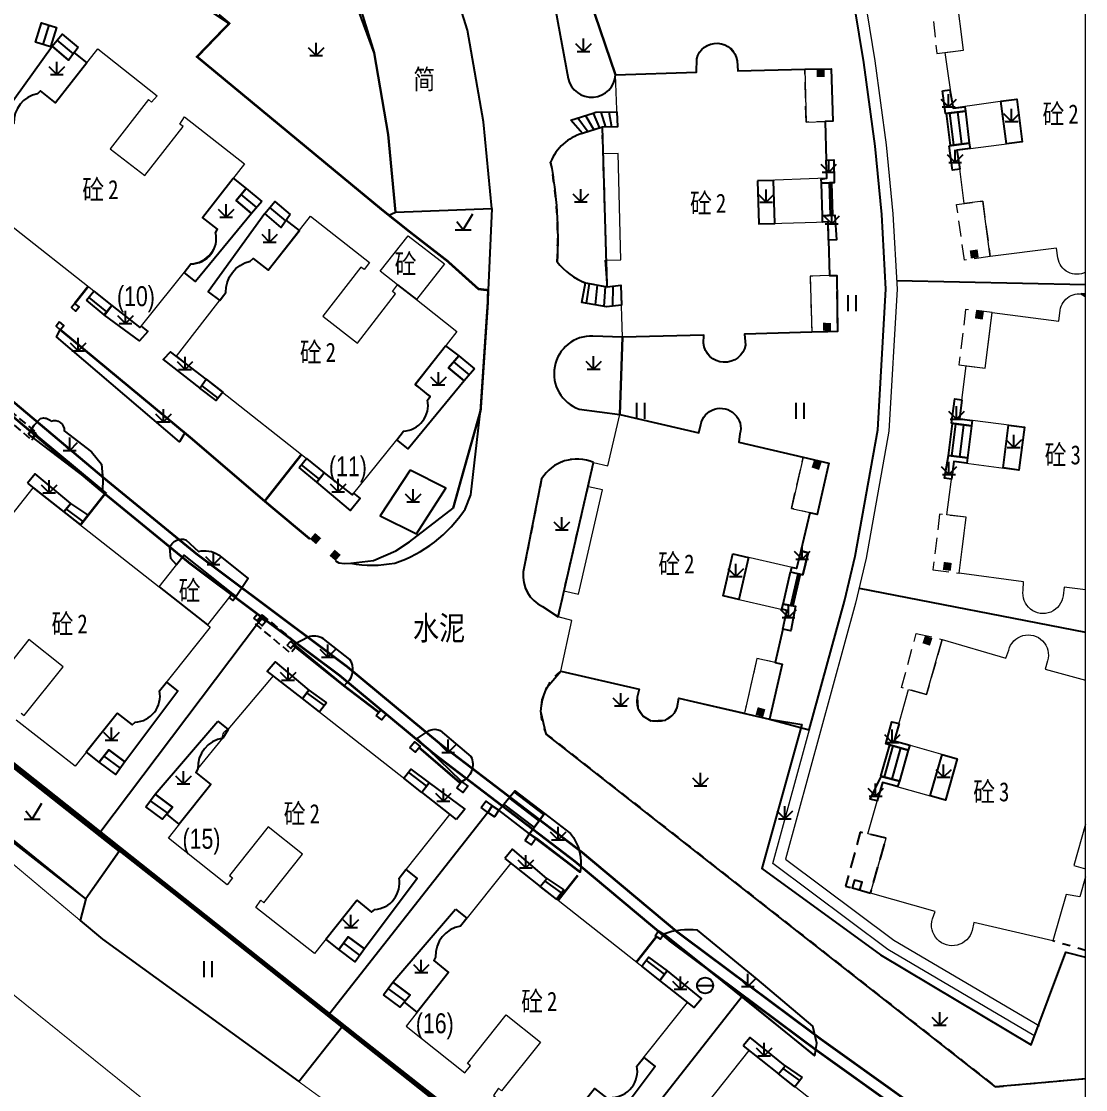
# Model space of a CAD drawing. Extents: x 396500 to 398250, y 1005980 to 1008200.
# Drawn here: x 397633.3 to 397700, y 1007303.5 to 1007370.4 of the extents above; entities that cross this region are included whole.
import ezdxf
from ezdxf.enums import TextEntityAlignment as Align

# ---------------------------------------------------------------- set-up
doc = ezdxf.new("R2010")
doc.units = 0
doc.header["$LTSCALE"] = 0.5
for name, pattern in [('X1', [5, 4, -1]), ('X32', [1.5, 1, -0.5]), ('X5', [3, 2, -1]), ('X6', [2, 1, -1])]:
    doc.linetypes.add(name, pattern=pattern)
doc.layers.get('0').update_dxf_attribs({"linetype": 'CONTINUOUS'})
doc.layers.add('ASSIST', color=7, linetype='CONTINUOUS', plot=False)
for name, color, linetype in [('DLSS', 4, 'CONTINUOUS'), ('DMTZ', 3, 'CONTINUOUS'), ('GXYZ', 2, 'CONTINUOUS'), ('JMD', 6, 'CONTINUOUS'), ('SXSS', 5, 'CONTINUOUS'), ('ZBTZ', 3, 'CONTINUOUS'), ('用地红线', 1, 'CONTINUOUS')]:
    doc.layers.add(name, color=color, linetype=linetype)
doc.layers.add('绘图层', color=6, linetype='CONTINUOUS', lineweight=5)
doc.styles.add('正等线体', font='simhei.ttf')
doc.styles.add('细等线体', font='长等线体_0.TTF', dxfattribs={"width": 0.8})
doc.linetypes.add('10422', pattern='A,2,[150,AAA.SHX,S=1,R=0,X=0,Y=1],2,[177,AAA.SHX,S=1,R=0,X=0,Y=0.8],1e-09', length=4)
doc.linetypes.add('1161', pattern='A,0,[149,AAA.SHX,S=0.15,R=0,X=0,Y=0],-1.6', length=1.6)
doc.linetypes.add('443', pattern='A,5,[169,AAA.SHX,S=0.83,R=0,X=0,Y=0],5', length=10)
doc.linetypes.add('444', pattern='A,4.5,[145,AAA.SHX,S=1,R=0,X=0,Y=1],4.5,-0.5,[146,AAA.SHX,S=1,R=0,X=0,Y=0],-0.5', length=10)
doc.linetypes.add('445', pattern='A,8,-0.5,[147,AAA.SHX,S=1,R=0,X=0,Y=0],-1.5', length=10)

# ---------------------------------------------------------------- blocks, each defined once
blk = doc.blocks.new('gc042')
blk.add_line((-1, 0), (1, 0))
blk.add_circle((0, 0), 1)
blk = doc.blocks.new('gc124')
for p, q in [((0, 0), (0, 1.6)), ((-1, 1), (0, 0)), ((-0.8, 0), (0.8, 0)), ((0, 0), (1, 1))]:
    blk.add_line(p, q)
blk = doc.blocks.new('gc123')
for p, q in [((0, 0), (1.2, 2)), ((-1, 0), (1, 0)), ((0, 0), (-0.8, 1))]:
    blk.add_line(p, q)
blk = doc.blocks.new('gc121')
for p, q in [((-0.5, -1), (-0.5, 1)), ((0.5, -1), (0.5, 1))]:
    blk.add_line(p, q)
blk = doc.blocks.new('gc002')
at = {"const_width": 1}
blk.add_lwpolyline([(-0.5, 0), (0.5, 0)], dxfattribs=at)

msp = doc.modelspace()

# ---------------------------------------------------------------- linework, layer by layer
at = {"layer": 'ASSIST', "linetype": 'Continuous', "flags": 128}
for points in [[(397635.111, 1007368.812), (397634.177, 1007369.117), (397634.553, 1007370.324), (397635.493, 1007370.032)], [(397636.844, 1007368.776), (397636.243, 1007367.992), (397635.212, 1007368.863), (397635.848, 1007369.612)], [(397667.724, 1007364.223), (397669.12, 1007364.666), (397669.299, 1007364.723), (397670.611, 1007364.755), (397670.659, 1007363.812), (397669.704, 1007363.789), (397668.469, 1007363.397)], [(397691.272, 1007364.654), (397692.463, 1007364.799), (397692.708, 1007362.784), (397691.519, 1007362.631)], [(397684.131, 1007358.271), (397683.503, 1007358.225), (397683.436, 1007360.284), (397684.07, 1007360.303)], [(397648.353, 1007359.128), (397647.716, 1007358.381), (397646.742, 1007359.19), (397647.371, 1007359.948)], [(397650.133, 1007358.313), (397649.57, 1007357.499), (397648.539, 1007358.371), (397649.174, 1007359.119)], [(397668.644, 1007354.027), (397670.013, 1007353.787), (397670.865, 1007353.876), (397670.905, 1007352.63), (397669.972, 1007352.525), (397668.428, 1007352.796)], [(397637.373, 1007352.952), (397637.824, 1007353.504), (397638.946, 1007352.62), (397638.482, 1007352.031)], [(397661.68, 1007348.636), (397661.042, 1007347.888), (397660.069, 1007348.698), (397660.697, 1007349.455)], [(397644.478, 1007347.433), (397644.874, 1007347.997), (397645.921, 1007347.186), (397645.485, 1007346.659)], [(397691.65, 1007345.225), (397692.841, 1007345.07), (397692.592, 1007343.055), (397691.402, 1007343.203)], [(397650.699, 1007342.467), (397651.149, 1007343.019), (397652.272, 1007342.135), (397651.808, 1007341.546)], [(397636.991, 1007338.861), (397637.446, 1007339.484), (397636.386, 1007340.208), (397635.946, 1007339.684)], [(397681.652, 1007333.789), (397681.033, 1007333.904), (397681.489, 1007335.911), (397682.106, 1007335.771)], [(397652.413, 1007327.717), (397651.976, 1007327.151), (397650.898, 1007327.991), (397651.314, 1007328.495)], [(397638.168, 1007323.985), (397638.757, 1007324.774), (397639.771, 1007324.018), (397639.196, 1007323.223)], [(397687.727, 1007325.079), (397688.882, 1007324.751), (397688.326, 1007322.797), (397687.17, 1007323.118)], [(397658.85, 1007322.693), (397658.385, 1007322.101), (397657.265, 1007322.986), (397657.695, 1007323.555)], [(397641.084, 1007321.186), (397641.662, 1007321.98), (397642.752, 1007321.182), (397642.129, 1007320.414)], [(397666.076, 1007320.778), (397665.141, 1007319.506), (397663.216, 1007320.976), (397664.221, 1007322.197)], [(397650.672, 1007303.972), (397653.406, 1007307.446), (397639.435, 1007318.44), (397637.331, 1007315.43), (397636.972, 1007314.07), (397638.371, 1007312.895)], [(397667.285, 1007315.988), (397666.835, 1007315.407), (397665.809, 1007316.207), (397666.225, 1007316.712)], [(397653.182, 1007312.252), (397653.772, 1007313.04), (397654.785, 1007312.285), (397654.21, 1007311.489)], [(397673.761, 1007310.909), (397673.297, 1007310.319), (397672.175, 1007311.203), (397672.605, 1007311.771)], [(397655.994, 1007309.403), (397656.572, 1007310.196), (397657.662, 1007309.399), (397657.04, 1007308.63)], [(397682.22, 1007304.235), (397681.77, 1007303.654), (397680.749, 1007304.46), (397681.16, 1007304.959)]]:
    msp.add_lwpolyline(points, close=True, dxfattribs=at)
at = {"layer": 'ASSIST', "linetype": '1161'}
for points in [[(397669.704, 1007363.789), (397668.469, 1007363.397, 0.234314), (397666.459, 1007361.593, -0.061715), (397666.863, 1007355.342, 0.127417), (397668.644, 1007354.027), (397670.015, 1007353.786)], [(397669.156, 1007342.78, 0.371491), (397665.895, 1007341.745), (397664.747, 1007335.911, 0.315933), (397665.949, 1007333.739), (397666.93, 1007333.109)]]:
    msp.add_lwpolyline(points, format="xyb", close=True, dxfattribs=at)
at = {"layer": 'ASSIST', "linetype": '1161', "flags": 128}
msp.add_lwpolyline([(397639.407, 1007318.404), (397637.331, 1007315.43), (397608.957, 1007338.398), (397611.244, 1007340.625)], close=True, dxfattribs=at)
msp.add_lwpolyline([(397700, 1007304.158), (397698.196, 1007303.984), (397694.356, 1007303.651), (397666.187, 1007325.756), (397665.857, 1007327.176), (397665.94, 1007327.892), (397666.228, 1007328.665), (397667.104, 1007329.701), (397672.011, 1007328.57), (397671.881, 1007328.062), (397671.933, 1007327.373), (397672.262, 1007326.87), (397672.734, 1007326.584), (397673.66, 1007326.615), (397674.09, 1007326.91), (397674.244, 1007327.102), (397674.397, 1007327.426), (397674.496, 1007327.997), (397676.299, 1007327.585), (397680.178, 1007326.697), (397682.199, 1007326.351), (397679.704, 1007317.323), (397687.135, 1007311.923), (397696.589, 1007306.275), (397698.763, 1007312.085), (397700, 1007311.777)], dxfattribs=at)
at = {"layer": 'DLSS', "linetype": 'Continuous', "lineweight": 0, "const_width": 0.075, "flags": 128}
msp.add_lwpolyline([(397678.509, 1007283.78), (397638.371, 1007312.895), (397616.51, 1007331.266), (397590.666, 1007352.965), (397576.584, 1007364.19), (397554.719, 1007378.6, -0.302492), (397553.005, 1007387.883), (397556.97, 1007391.989)], format="xyb", dxfattribs=at)
at = {"layer": 'DLSS', "linetype": 'X6'}
for points in [[(397669.704, 1007363.789), (397668.469, 1007363.397, 0.234314), (397666.459, 1007361.593, -0.061715), (397666.863, 1007355.342, 0.127417), (397668.644, 1007354.027), (397670.015, 1007353.786)], [(397669.156, 1007342.78, 0.371491), (397665.895, 1007341.745), (397664.747, 1007335.911, 0.315933), (397665.949, 1007333.739), (397666.93, 1007333.109)]]:
    msp.add_lwpolyline(points, format="xyb", close=True, dxfattribs=at)
at = {"layer": 'DLSS', "linetype": 'Continuous', "const_width": 0.075, "elevation": 3.427, "flags": 128}
msp.add_lwpolyline([(397579.921, 1007352.779), (397586.23, 1007347.86), (397607.722, 1007329.613), (397659.803, 1007287.658), (397670.3, 1007280.876), (397674.502, 1007277.935)], dxfattribs=at)
at = {"layer": 'DLSS', "linetype": 'X6'}
msp.add_lwpolyline([(397667.104, 1007329.701, 0.357627), (397666.187, 1007325.756), (397694.356, 1007303.651), (397700, 1007304.169)], format="xyb", dxfattribs=at)
msp.add_lwpolyline([(397700, 1007312.198), (397697.948, 1007312.788)], dxfattribs=at)
at = {"layer": 'DMTZ', "linetype": '10422', "lineweight": 0}
for points in [[(397696.761, 1007306.861), (397687.598, 1007312.246), (397680.382, 1007317.646), (397684.902, 1007334.133), (397685.546, 1007336.91), (397686.965, 1007344.819), (397687.483, 1007353.638), (397687.217, 1007358.309), (397686.809, 1007362.596), (397686.086, 1007367.833), (397685.248, 1007373.06), (397683.988, 1007378.125), (397681.358, 1007386.68), (397679.528, 1007392.242), (397677.386, 1007398.111), (397676.283, 1007399.992), (397676.279, 1007400)], [(397676.943, 1007400), (397678.025, 1007398.402), (397680.189, 1007392.471), (397682.025, 1007386.892), (397684.662, 1007378.312), (397685.934, 1007373.2), (397686.779, 1007367.936), (397687.504, 1007362.677), (397687.915, 1007358.362), (397688.184, 1007353.637), (397687.661, 1007344.736), (397686.232, 1007336.769), (397685.581, 1007333.962), (397681.183, 1007317.921), (397687.986, 1007312.829), (397697.115, 1007307.465)], [(397680.243, 1007286.327), (397579.934, 1007365.27), (397580.119, 1007365.659)]]:
    msp.add_lwpolyline(points, dxfattribs=at)
at = {"layer": 'DMTZ', "linetype": '10422', "flags": 128}
for points in [[(397688.153, 1007354.184), (397700, 1007353.938)], [(397685.801, 1007334.907), (397700, 1007332.15)]]:
    msp.add_lwpolyline(points, dxfattribs=at)
at = {"layer": 'JMD', "linetype": 'Continuous'}
for p, q in [((397634.177, 1007369.117), (397634.553, 1007370.324)), ((397634.652, 1007368.962), (397635.031, 1007370.175)), ((397636.243, 1007367.992), (397635.212, 1007368.863)), ((397636.547, 1007368.389), (397635.534, 1007369.242)), ((397669.611, 1007364.731), (397669.9, 1007363.794)), ((397670.111, 1007364.743), (397670.28, 1007363.803)), ((397670.611, 1007364.755), (397670.659, 1007363.812)), ((397691.967, 1007364.739), (397692.213, 1007362.72)), ((397692.463, 1007364.799), (397692.708, 1007362.784)), ((397668.167, 1007364.363), (397668.805, 1007363.504)), ((397668.643, 1007364.515), (397669.167, 1007363.619)), ((397669.12, 1007364.666), (397669.529, 1007363.734)), ((397691.47, 1007364.678), (397691.717, 1007362.656)), ((397683.503, 1007358.225), (397683.436, 1007360.284)), ((397684.001, 1007358.262), (397683.94, 1007360.299)), ((397648.04, 1007358.761), (397647.063, 1007359.576)), ((397647.716, 1007358.381), (397646.742, 1007359.19)), ((397649.854, 1007357.91), (397648.86, 1007358.749)), ((397649.57, 1007357.499), (397648.539, 1007358.371)), ((397637.824, 1007353.504), (397638.946, 1007352.62)), ((397668.887, 1007353.985), (397668.699, 1007352.749)), ((397669.379, 1007353.898), (397669.248, 1007352.652)), ((397669.872, 1007353.812), (397669.798, 1007352.555)), ((397670.368, 1007353.824), (397670.35, 1007352.568)), ((397670.865, 1007353.876), (397670.905, 1007352.63)), ((397637.508, 1007353.117), (397638.621, 1007352.207)), ((397661.042, 1007347.888), (397660.069, 1007348.698)), ((397661.367, 1007348.268), (397660.389, 1007349.083)), ((397644.874, 1007347.997), (397645.921, 1007347.186)), ((397644.587, 1007347.587), (397645.605, 1007346.803)), ((397691.85, 1007345.199), (397691.601, 1007343.178)), ((397692.346, 1007345.135), (397692.096, 1007343.117)), ((397692.841, 1007345.07), (397692.592, 1007343.055)), ((397651.149, 1007343.019), (397652.272, 1007342.135)), ((397650.833, 1007342.631), (397651.946, 1007341.722)), ((397637.446, 1007339.484), (397636.386, 1007340.208)), ((397637.151, 1007339.08), (397636.101, 1007339.868)), ((397681.033, 1007333.904), (397681.489, 1007335.911)), ((397681.525, 1007333.813), (397681.979, 1007335.8)), ((397651.976, 1007327.151), (397650.898, 1007327.991)), ((397652.281, 1007327.547), (397651.189, 1007328.343)), ((397638.757, 1007324.774), (397639.771, 1007324.018)), ((397687.92, 1007325.024), (397687.363, 1007323.064)), ((397688.401, 1007324.887), (397687.845, 1007322.93)), ((397688.882, 1007324.751), (397688.326, 1007322.797)), ((397638.458, 1007324.373), (397639.479, 1007323.614)), ((397658.694, 1007322.494), (397657.551, 1007323.364)), ((397658.385, 1007322.101), (397657.265, 1007322.986)), ((397641.662, 1007321.98), (397642.752, 1007321.182)), ((397666.029, 1007320.715), (397664.171, 1007322.136)), ((397641.368, 1007321.576), (397642.435, 1007320.791)), ((397665.437, 1007319.909), (397663.534, 1007321.363)), ((397665.733, 1007320.312), (397663.853, 1007321.749)), ((397665.141, 1007319.506), (397663.216, 1007320.976)), ((397667.141, 1007315.803), (397666.092, 1007316.551)), ((397666.835, 1007315.407), (397665.809, 1007316.207)), ((397653.472, 1007312.64), (397654.493, 1007311.881)), ((397653.772, 1007313.04), (397654.785, 1007312.285)), ((397673.297, 1007310.319), (397672.175, 1007311.203)), ((397673.606, 1007310.712), (397672.461, 1007311.581)), ((397656.572, 1007310.196), (397657.662, 1007309.399)), ((397656.278, 1007309.792), (397657.345, 1007309.007)), ((397682.077, 1007304.05), (397681.029, 1007304.8)), ((397681.77, 1007303.654), (397680.749, 1007304.46))]:
    msp.add_line(p, q, dxfattribs=at)
at = {"layer": 'JMD', "linetype": 'Continuous', "flags": 128}
for points in [[(397653.702, 1007373.938), (397655.392, 1007368.447), (397656.276, 1007363.324), (397656.745, 1007358.463), (397662.768, 1007358.69), (397662.244, 1007364.126), (397661.253, 1007369.87), (397659.405, 1007375.732)], [(397635.668, 1007351.579), (397635.455, 1007351.307), (397635.724, 1007351.092), (397635.937, 1007351.364)], [(397646.308, 1007334.32), (397646.506, 1007334.571), (397646.751, 1007334.365), (397646.553, 1007334.114)], [(397649.941, 1007331.319), (397650.147, 1007331.564), (397650.392, 1007331.358), (397650.186, 1007331.113)], [(397655.526, 1007326.926), (397655.813, 1007327.273), (397656.16, 1007326.986), (397655.873, 1007326.639)], [(397657.644, 1007324.914), (397657.931, 1007325.261), (397658.278, 1007324.974), (397657.991, 1007324.627)], [(397660.583, 1007322.375), (397660.88, 1007322.778), (397661.275, 1007322.487), (397660.978, 1007322.084)], [(397662.113, 1007321.144), (397662.41, 1007321.547), (397662.805, 1007321.256), (397662.524, 1007320.843)], [(397662.523, 1007320.843), (397662.805, 1007321.256), (397663.216, 1007320.976), (397662.934, 1007320.563)], [(397664.859, 1007319.093), (397665.141, 1007319.506), (397665.552, 1007319.226), (397665.27, 1007318.813)], [(397685.847, 1007315.983), (397685.984, 1007316.463), (397685.504, 1007316.6), (397685.367, 1007316.12)], [(397673.022, 1007313.109), (397673.226, 1007313.429), (397673.357, 1007313.343), (397673.549, 1007313.223), (397673.345, 1007312.903)]]:
    msp.add_lwpolyline(points, close=True, dxfattribs=at)
at = {"layer": 'JMD', "linetype": 'Continuous', "lineweight": 0}
for points in [[(397700, 1007354.706, -0.519026), (397698.264, 1007355.593), (397698.179, 1007356.207), (397694.007, 1007355.674), (397693.561, 1007359.149), (397692.381, 1007358.998), (397691.961, 1007362.344), (397696.028, 1007362.866), (397695.684, 1007365.548), (397691.706, 1007364.985), (397691.192, 1007368.475), (397692.35, 1007368.613), (397691.904, 1007372.096), (397695.996, 1007372.546), (397695.908, 1007373.22, -0.868458), (397698.366, 1007373.779), (397698.545, 1007372.884), (397700, 1007373.047)], [(397700, 1007334.79), (397698.659, 1007334.957), (397698.584, 1007334.425, -1.026763), (397696.085, 1007334.779), (397696.11, 1007335.302), (397692.065, 1007335.847), (397692.511, 1007339.346), (397691.293, 1007339.485), (397691.746, 1007342.83), (397695.812, 1007342.3), (397696.16, 1007344.981), (397692.097, 1007345.51), (397692.517, 1007348.829), (397693.697, 1007348.678), (397694.143, 1007352.178), (397698.323, 1007351.635), (397698.402, 1007352.315, -0.471714), (397700, 1007353.27, -0.471714)], [(397631.285, 1007337.735), (397634.033, 1007341.19), (397641.931, 1007334.972), (397643.496, 1007336.96), (397646.506, 1007334.571), (397644.95, 1007332.595), (397645.125, 1007332.457), (397641.95, 1007328.457, -0.448961), (397640.418, 1007326.493), (397640.226, 1007326.324), (397639.288, 1007327.068), (397636.649, 1007323.741), (397632.959, 1007326.619)], [(397700, 1007316.799), (397699.646, 1007315.549), (397698.786, 1007315.7), (397697.948, 1007312.788), (397692.993, 1007313.937), (397692.89, 1007313.438, -1.012275), (397690.397, 1007314.168), (397690.566, 1007314.639), (397686.519, 1007315.792), (397687.499, 1007319.234), (397686.339, 1007319.503), (397687.267, 1007322.728), (397691.21, 1007321.607), (397691.949, 1007324.206), (397688.006, 1007325.327), (397688.894, 1007328.551), (397690.031, 1007328.243), (397691.01, 1007331.685), (397694.991, 1007330.517), (397695.176, 1007331.006, -1.026763), (397697.611, 1007330.344), (397697.469, 1007329.825), (397700, 1007329.138)]]:
    msp.add_lwpolyline(points, format="xyb", dxfattribs=at)
at = {"layer": 'JMD', "linetype": 'X5', "lineweight": 0}
for points in [[(397691.904, 1007372.096), (397690.292, 1007371.909), (397690.67, 1007368.41), (397692.35, 1007368.613)], [(397682.387, 1007367.432), (397684.052, 1007367.439), (397684.15, 1007364.156), (397682.476, 1007364.111)], [(397691.913, 1007358.932), (397693.561, 1007359.149), (397694.007, 1007355.674), (397692.4, 1007355.449)], [(397682.83, 1007350.935), (397684.447, 1007350.991), (397684.399, 1007354.498), (397682.735, 1007354.455)], [(397692.058, 1007348.887), (397693.697, 1007348.678), (397694.143, 1007352.178), (397692.476, 1007352.368)], [(397682.293, 1007343.102), (397683.903, 1007342.722), (397683.167, 1007339.522), (397681.556, 1007339.897)], [(397690.426, 1007336.055), (397692.065, 1007335.847), (397692.511, 1007339.346), (397690.845, 1007339.536)], [(397689.376, 1007332.064), (397691.01, 1007331.685), (397690.031, 1007328.243), (397688.467, 1007328.666)], [(397678.606, 1007327.058), (397680.178, 1007326.697), (397680.97, 1007330.132), (397679.395, 1007330.493)]]:
    msp.add_lwpolyline(points, close=True, dxfattribs=at)
at = {"layer": 'JMD', "color": 6, "linetype": '443', "const_width": 0.15, "flags": 128}
for points, elevation in [([(397660.349, 1007339.901), (397660.897, 1007341.867), (397662.072, 1007346.034), (397662.52, 1007352.741), (397662.545, 1007353.571), (397661.943, 1007353.642), (397659.971, 1007355.415), (397657.69, 1007357.181), (397655.9, 1007358.604), (397644.298, 1007368.199), (397646.316, 1007370.292), (397645.657, 1007370.84)], 24.572), ([(397637.46, 1007353.792), (397636.63, 1007352.74)], 23.118), ([(397650.837, 1007343.267), (397648.535, 1007340.349), (397651.373, 1007337.977)], 24.397), ([(397678.466, 1007309.3), (397673.549, 1007313.223)], 27.862)]:
    msp.add_lwpolyline(points, dxfattribs=dict(at, elevation=elevation))
at = {"layer": 'JMD', "linetype": 'Continuous', "flags": 128}
for points in [[(397634.553, 1007370.324), (397635.493, 1007370.032)], [(397635.212, 1007368.863), (397635.848, 1007369.612)], [(397635.111, 1007368.812), (397634.177, 1007369.117)], [(397636.844, 1007368.776), (397636.243, 1007367.992)], [(397667.724, 1007364.223), (397669.12, 1007364.666), (397669.299, 1007364.723), (397670.611, 1007364.755)], [(397691.272, 1007364.654), (397692.463, 1007364.799)], [(397670.659, 1007363.812), (397669.704, 1007363.789), (397668.469, 1007363.397)], [(397692.708, 1007362.784), (397691.519, 1007362.631)], [(397683.436, 1007360.284), (397684.07, 1007360.303)], [(397646.742, 1007359.19), (397647.371, 1007359.948)], [(397648.353, 1007359.128), (397647.716, 1007358.381)], [(397648.539, 1007358.371), (397649.174, 1007359.119)], [(397650.133, 1007358.313), (397649.57, 1007357.499)], [(397684.131, 1007358.271), (397683.503, 1007358.225)], [(397668.644, 1007354.027), (397670.013, 1007353.787), (397670.865, 1007353.876)], [(397637.373, 1007352.952), (397637.824, 1007353.504)], [(397656.854, 1007353.916), (397658.045, 1007352.98)], [(397670.905, 1007352.63), (397669.972, 1007352.525), (397668.428, 1007352.796)], [(397638.946, 1007352.62), (397638.482, 1007352.031)], [(397660.069, 1007348.698), (397660.697, 1007349.455)], [(397644.478, 1007347.433), (397644.874, 1007347.997)], [(397661.68, 1007348.636), (397661.042, 1007347.888)], [(397645.921, 1007347.186), (397645.485, 1007346.659)], [(397691.65, 1007345.225), (397692.841, 1007345.07)], [(397650.699, 1007342.467), (397651.149, 1007343.019)], [(397692.592, 1007343.055), (397691.402, 1007343.203)], [(397652.272, 1007342.135), (397651.808, 1007341.546)], [(397636.386, 1007340.208), (397635.946, 1007339.684)], [(397636.991, 1007338.861), (397637.446, 1007339.484)], [(397681.489, 1007335.911), (397682.106, 1007335.771)], [(397641.931, 1007334.972), (397644.95, 1007332.595)], [(397681.652, 1007333.789), (397681.033, 1007333.904)], [(397650.898, 1007327.991), (397651.314, 1007328.495)], [(397652.413, 1007327.717), (397651.976, 1007327.151)], [(397638.168, 1007323.985), (397638.757, 1007324.774)], [(397687.727, 1007325.079), (397688.882, 1007324.751)], [(397639.771, 1007324.018), (397639.196, 1007323.223)], [(397657.265, 1007322.986), (397657.695, 1007323.555)], [(397658.85, 1007322.693), (397658.385, 1007322.101)], [(397688.326, 1007322.797), (397687.17, 1007323.118)], [(397641.084, 1007321.186), (397641.662, 1007321.98)], [(397663.216, 1007320.976), (397664.221, 1007322.197)], [(397642.752, 1007321.182), (397642.129, 1007320.414)], [(397666.076, 1007320.778), (397665.141, 1007319.506)], [(397665.809, 1007316.207), (397666.225, 1007316.712)], [(397667.285, 1007315.988), (397666.835, 1007315.407)], [(397653.182, 1007312.252), (397653.772, 1007313.04)], [(397654.785, 1007312.285), (397654.21, 1007311.489)], [(397672.175, 1007311.203), (397672.605, 1007311.771)], [(397673.761, 1007310.909), (397673.297, 1007310.319)], [(397655.994, 1007309.403), (397656.572, 1007310.196)], [(397657.662, 1007309.399), (397657.04, 1007308.63)], [(397680.749, 1007304.46), (397681.16, 1007304.959)], [(397682.22, 1007304.235), (397681.77, 1007303.654)]]:
    msp.add_lwpolyline(points, dxfattribs=at)
at = {"layer": 'JMD', "linetype": 'Continuous', "lineweight": 0}
for points in [[(397683.761, 1007360.599), (397679.434, 1007360.425), (397679.51, 1007357.723), (397683.852, 1007357.846), (397683.939, 1007354.486), (397682.735, 1007354.455), (397682.83, 1007350.935), (397678.615, 1007350.817), (397678.679, 1007350.133, -0.874872), (397676.043, 1007350.257), (397676.067, 1007350.75), (397670.969, 1007350.622), (397670.865, 1007353.876), (397670.015, 1007353.786), (397669.876, 1007355.457), (397670.856, 1007355.48), (397670.697, 1007362.137), (397669.776, 1007362.115), (397669.704, 1007363.789), (397670.659, 1007363.812), (397670.533, 1007367.074), (397675.611, 1007367.232), (397675.619, 1007368.075, -0.833697), (397678.156, 1007367.953), (397678.194, 1007367.31), (397682.387, 1007367.432), (397682.476, 1007364.111), (397683.666, 1007364.143)], [(397641.791, 1007365.752), (397641.445, 1007365.363), (397641.248, 1007365.517), (397638.852, 1007362.44), (397641.022, 1007360.75), (397643.417, 1007363.828), (397643.221, 1007363.981), (397643.507, 1007364.429), (397647.265, 1007361.495), (397644.638, 1007358.136), (397645.58, 1007357.399), (397645.461, 1007357.173, -0.448961), (397643.912, 1007355.223), (397640.715, 1007351.224), (397629.676, 1007359.93), (397632.817, 1007364.02, -0.375419), (397634.3, 1007365.886), (397634.491, 1007366.058), (397635.434, 1007365.321), (397638.078, 1007368.695)], [(397658.446, 1007352.665), (397660.579, 1007350.989), (397657.963, 1007347.643), (397658.915, 1007346.948), (397658.748, 1007346.683, -0.452153), (397657.239, 1007344.729), (397654.023, 1007340.754), (397643.016, 1007349.436), (397646.11, 1007353.418, -0.358224), (397647.627, 1007355.394), (397647.818, 1007355.565), (397648.76, 1007354.829), (397651.405, 1007358.202), (397655.111, 1007355.302), (397654.772, 1007354.871), (397654.574, 1007355.024), (397652.179, 1007351.947), (397654.349, 1007350.257), (397656.744, 1007353.335), (397656.548, 1007353.488), (397656.854, 1007353.916), (397655.77, 1007354.754), (397657.537, 1007356.983), (397659.818, 1007355.217), (397658.045, 1007352.98)], [(397670.791, 1007345.788), (397675.751, 1007344.631), (397675.875, 1007345.154, -1.039021), (397678.329, 1007344.564), (397678.256, 1007344.045), (397682.293, 1007343.102), (397681.556, 1007339.897), (397682.716, 1007339.631), (397681.882, 1007336.135), (397677.885, 1007337.05), (397677.282, 1007334.415), (397681.279, 1007333.5), (397680.532, 1007330.232), (397679.395, 1007330.493), (397678.606, 1007327.058), (397674.496, 1007327.997), (397674.418, 1007327.502, -0.975554), (397671.881, 1007328.062), (397672.011, 1007328.57), (397667.104, 1007329.701), (397667.8, 1007332.881), (397666.93, 1007333.109), (397667.28, 1007334.727), (397668.207, 1007334.514), (397669.705, 1007341.051), (397668.829, 1007341.252), (397669.156, 1007342.78), (397670.055, 1007342.574)], [(397649.086, 1007329.403), (397660.139, 1007320.724), (397657.394, 1007317.266), (397656.965, 1007316.724, -0.448961), (397655.432, 1007314.76), (397655.24, 1007314.591), (397654.303, 1007315.335), (397651.663, 1007312.007), (397647.974, 1007314.885), (397648.288, 1007315.341), (397648.483, 1007315.185), (397650.912, 1007318.236), (397648.76, 1007319.949), (397646.332, 1007316.898), (397646.528, 1007316.743), (397646.179, 1007316.304), (397642.498, 1007319.233), (397645.158, 1007322.596), (397644.221, 1007323.341), (397644.342, 1007323.565), (397645.907, 1007325.504, -0.377258), (397646.247, 1007326.044)], [(397662.884, 1007303.102), (397666.573, 1007300.224), (397669.212, 1007303.551), (397670.151, 1007302.807), (397670.342, 1007302.977, 0.448961), (397671.874, 1007304.941), (397675.049, 1007308.94), (397663.957, 1007317.673), (397660.818, 1007313.72, 0.377258), (397659.252, 1007311.782), (397659.131, 1007311.557), (397660.068, 1007310.812), (397657.409, 1007307.45), (397661.088, 1007304.521), (397661.437, 1007304.959), (397661.241, 1007305.114), (397663.671, 1007308.165), (397665.822, 1007306.452), (397663.392, 1007303.402), (397663.197, 1007303.557)], [(397677.819, 1007291.349), (397681.51, 1007288.471), (397684.148, 1007291.799), (397685.086, 1007291.055), (397685.278, 1007291.225, 0.448961), (397686.81, 1007293.188), (397689.986, 1007297.187), (397678.893, 1007305.921), (397675.754, 1007301.967, 0.377258), (397674.189, 1007300.029), (397674.068, 1007299.804), (397675.004, 1007299.059), (397672.345, 1007295.698), (397676.024, 1007292.768), (397676.373, 1007293.206), (397676.178, 1007293.361), (397678.607, 1007296.413), (397680.759, 1007294.699), (397678.328, 1007291.649), (397678.133, 1007291.805)]]:
    msp.add_lwpolyline(points, format="xyb", close=True, dxfattribs=at)
at = {"layer": 'JMD', "linetype": 'Continuous', "flags": 128}
for points, elevation in [([(397636.63, 1007352.74), (397636.418, 1007352.482), (397636.686, 1007352.253), (397636.899, 1007352.525)], 23.118), ([(397633.736, 1007344.55), (397633.942, 1007344.795), (397634.187, 1007344.589), (397633.981, 1007344.344)], 24.274), ([(397647.859, 1007333.027), (397648.065, 1007333.272), (397648.31, 1007333.066), (397648.104, 1007332.821)], 24.667), ([(397648.143, 1007332.746), (397648.349, 1007332.991), (397648.594, 1007332.785), (397648.388, 1007332.54)], 24.699)]:
    msp.add_lwpolyline(points, close=True, dxfattribs=dict(at, elevation=elevation))
at = {"layer": 'JMD', "color": 6, "linetype": '443', "const_width": 0.15, "flags": 128}
for points in [[(397635.724, 1007351.092), (397643.864, 1007344.35), (397648.535, 1007340.349)], [(397636.991, 1007338.861), (397638.566, 1007340.861), (397634.141, 1007344.535)], [(397655.687, 1007327.121), (397653.52, 1007328.772), (397650.349, 1007331.307)], [(397660.807, 1007322.678), (397658.221, 1007324.905)], [(397668.313, 1007317.099), (397665.552, 1007319.226)], [(397666.929, 1007315.334), (397668.162, 1007316.9)], [(397673.097, 1007313.061), (397671.841, 1007311.466)]]:
    msp.add_lwpolyline(points, dxfattribs=at)
at = {"layer": 'JMD', "linetype": '444', "flags": 128}
for points in [[(397680.243, 1007286.327), (397677.95, 1007288.291), (397658.692, 1007303.437), (397603.669, 1007346.709)], [(397648.143, 1007332.746), (397638.193, 1007319.558)], [(397662.524, 1007320.843), (397652.601, 1007308.227)]]:
    msp.add_lwpolyline(points, dxfattribs=at)
at = {"layer": 'JMD', "linetype": 'X32', "flags": 128}
for points in [[(397633.947, 1007344.183), (397634.293, 1007344.6), (397632.136, 1007346.393), (397631.79, 1007345.976)], [(397648.381, 1007333.236), (397647.913, 1007332.686), (397650.152, 1007330.834), (397650.612, 1007331.391)]]:
    msp.add_lwpolyline(points, close=True, dxfattribs=at)
at = {"layer": 'JMD', "linetype": '445', "flags": 128}
msp.add_lwpolyline([(397639.435, 1007318.44), (397637.331, 1007315.43), (397633.092, 1007318.731), (397631.639, 1007319.862), (397621.45, 1007328.189), (397608.957, 1007338.398), (397611.244, 1007340.625)], dxfattribs=at)
at = {"layer": 'JMD', "linetype": '444', "flags": 128}
for points, elevation in [([(397652.978, 1007336.614), (397653.189, 1007336.489), (397653.546, 1007336.451), (397653.932, 1007336.462), (397655.352, 1007336.639), (397656.761, 1007337.24), (397657.618, 1007337.81), (397660.349, 1007339.901)], 24.572), ([(397683.031, 1007305.595), (397678.466, 1007309.3), (397668.06, 1007296.069)], 28.319)]:
    msp.add_lwpolyline(points, dxfattribs=dict(at, elevation=elevation))
at = {"layer": 'JMD', "linetype": 'Continuous', "lineweight": 0}
for points in [[(397633.273, 1007327.074), (397633.468, 1007326.918), (397635.899, 1007329.969), (397633.746, 1007331.682), (397631.318, 1007328.631)], [(397700, 1007320.103), (397699.267, 1007317.513), (397700, 1007317.304)]]:
    msp.add_lwpolyline(points, dxfattribs=at)
at = {"layer": 'JMD', "linetype": 'X5', "flags": 128}
msp.add_lwpolyline([(397687.499, 1007319.234), (397685.865, 1007319.613), (397684.955, 1007316.215), (397686.519, 1007315.792)], close=True, dxfattribs=at)
at = {"layer": 'SXSS', "linetype": 'X1', "lineweight": 0, "const_width": 0.15}
for points in [[(397691.726, 1007299.03), (397689.472, 1007301.401), (397683.026, 1007306.012), (397673.942, 1007312.787), (397667.989, 1007317.769), (397659.172, 1007324.499), (397653.243, 1007329.419), (397643.851, 1007336.445), (397638.168, 1007341.095), (397629.556, 1007348.343), (397623.7, 1007353.651), (397617.823, 1007362.458), (397616.393, 1007366.3), (397615.195, 1007376.847), (397615.066, 1007380.917), (397618.527, 1007392.292), (397619.927, 1007396.012), (397620.895, 1007398.914)], [(397692.252, 1007299.531), (397689.95, 1007301.951), (397683.454, 1007306.598), (397674.392, 1007313.357), (397668.443, 1007318.336), (397659.625, 1007325.067), (397653.692, 1007329.989), (397644.298, 1007337.017), (397638.631, 1007341.654), (397630.033, 1007348.891), (397624.254, 1007354.129), (397618.473, 1007362.79), (397617.104, 1007366.47), (397615.919, 1007376.901), (397615.795, 1007380.82), (397619.215, 1007392.058), (397620.611, 1007395.769), (397621.546, 1007398.574)]]:
    msp.add_lwpolyline(points, dxfattribs=at)
at = {"layer": 'ZBTZ', "linetype": '1161', "flags": 128}
for points in [[(397648.809, 1007386.301), (397650.819, 1007393.599), (397650.898, 1007395.062), (397650.643, 1007395.721), (397650.273, 1007396.151), (397649.161, 1007392.653), (397641.765, 1007373.076), (397644.837, 1007371.262), (397646.316, 1007370.292), (397644.298, 1007368.199), (397656.319, 1007358.271), (397656.745, 1007358.463), (397656.276, 1007363.324), (397655.392, 1007368.447)], [(397684.222, 1007361.738), (397684.239, 1007360.308), (397683.436, 1007360.284), (397683.43, 1007360.536), (397683.767, 1007360.596), (397683.731, 1007361.726)], [(397679.434, 1007360.425), (397679.51, 1007357.723), (397680.524, 1007357.746), (397680.443, 1007360.449)], [(397656.745, 1007358.463), (397662.768, 1007358.69), (397662.545, 1007353.571), (397661.943, 1007353.642), (397659.971, 1007355.415), (397656.319, 1007358.271)], [(397684.391, 1007356.721), (397683.882, 1007356.706), (397683.852, 1007357.846), (397683.5, 1007357.832), (397683.499, 1007358.225), (397684.285, 1007358.281)], [(397657.665, 1007342.299), (397655.786, 1007339.433), (397658.061, 1007338.293), (397659.893, 1007341.174)], [(397681.489, 1007335.911), (397682.271, 1007335.733), (397682.615, 1007337.121), (397682.144, 1007337.232), (397681.868, 1007336.123), (397681.561, 1007336.199)], [(397681.513, 1007332.224), (397681.016, 1007332.336), (397681.279, 1007333.5), (397680.954, 1007333.574), (397681.033, 1007333.904), (397681.804, 1007333.759)]]:
    msp.add_lwpolyline(points, close=True, dxfattribs=at)
at = {"layer": 'ZBTZ', "linetype": 'Continuous', "flags": 128}
msp.add_lwpolyline([(397668.925, 1007371.818), (397670.533, 1007367.074), (397675.611, 1007367.232), (397675.619, 1007368.075, -0.811004), (397678.156, 1007367.953), (397678.194, 1007367.31), (397682.387, 1007367.432), (397684.052, 1007367.439), (397684.15, 1007364.156), (397683.666, 1007364.143), (397683.731, 1007361.726), (397684.222, 1007361.738), (397684.239, 1007360.308), (397683.94, 1007360.299), (397684.001, 1007358.262), (397684.285, 1007358.281), (397684.391, 1007356.721), (397683.882, 1007356.706), (397683.939, 1007354.486), (397684.399, 1007354.498), (397684.447, 1007350.991), (397682.83, 1007350.935), (397678.615, 1007350.817), (397678.679, 1007350.133, -0.868197), (397676.043, 1007350.257), (397676.067, 1007350.75), (397670.969, 1007350.622), (397670.791, 1007345.788), (397675.751, 1007344.631), (397675.875, 1007345.154, -1.039021), (397678.329, 1007344.564), (397678.256, 1007344.045), (397682.293, 1007343.102), (397683.903, 1007342.722), (397683.167, 1007339.522), (397682.715, 1007339.628), (397682.144, 1007337.232), (397682.615, 1007337.121), (397682.271, 1007335.733), (397681.979, 1007335.8), (397681.525, 1007333.813), (397681.804, 1007333.759), (397681.513, 1007332.224), (397681.016, 1007332.336), (397680.532, 1007330.232), (397680.97, 1007330.132), (397680.178, 1007326.697), (397682.676, 1007326.012), (397684.89, 1007334.09), (397685.546, 1007336.91), (397686.965, 1007344.819), (397687.483, 1007353.638), (397687.217, 1007358.309), (397686.809, 1007362.596), (397686.086, 1007367.833), (397685.248, 1007373.06)], format="xyb", dxfattribs=at)
at = {"layer": 'ZBTZ', "linetype": '1161'}
for points in [[(397668.925, 1007371.818), (397666.763, 1007371.143), (397667.562, 1007366.836, 0.863247), (397670.533, 1007367.074)], [(397635.212, 1007368.863), (397636.243, 1007367.992), (397636.563, 1007368.46), (397637.381, 1007367.82), (397635.434, 1007365.321), (397634.491, 1007366.058), (397634.3, 1007365.886, 0.375419), (397632.817, 1007364.02), (397632.365, 1007363.432), (397631.678, 1007363.97)], [(397646.552, 1007360.587), (397647.371, 1007359.948), (397646.742, 1007359.19), (397647.716, 1007358.381), (397644.199, 1007354.12), (397643.486, 1007354.676), (397643.912, 1007355.223, 0.48659), (397645.461, 1007357.173), (397645.58, 1007357.399), (397644.638, 1007358.136)], [(397645.718, 1007352.92), (397646.11, 1007353.418, -0.358224), (397647.627, 1007355.394), (397647.818, 1007355.565), (397648.76, 1007354.829), (397650.715, 1007357.322), (397649.89, 1007357.967), (397649.57, 1007357.499), (397648.539, 1007358.371), (397645.004, 1007353.477)], [(397670.969, 1007350.622), (397669.112, 1007350.697, 0.859367), (397668.25, 1007346.122), (397670.791, 1007345.788)], [(397659.879, 1007350.094), (397660.697, 1007349.455), (397660.069, 1007348.698), (397661.042, 1007347.888), (397657.526, 1007343.628), (397656.812, 1007344.184), (397657.239, 1007344.729, 0.452153), (397658.748, 1007346.683), (397658.906, 1007346.907), (397657.98, 1007347.673)], [(397639.288, 1007327.068), (397640.226, 1007326.324), (397640.418, 1007326.493, 0.448961), (397641.95, 1007328.457), (397642.381, 1007328.999), (397643.089, 1007328.436), (397639.771, 1007324.018), (397638.757, 1007324.774), (397638.168, 1007323.985), (397637.355, 1007324.631)], [(397645.591, 1007326.564), (397646.247, 1007326.044), (397645.907, 1007325.504, 0.377258), (397644.342, 1007323.565), (397644.221, 1007323.341), (397645.158, 1007322.596), (397643.185, 1007320.116), (397642.396, 1007320.743), (397642.752, 1007321.182), (397641.662, 1007321.98)], [(397654.303, 1007315.335), (397655.24, 1007314.591), (397655.432, 1007314.76, 0.448961), (397656.965, 1007316.724), (397657.394, 1007317.266), (397658.104, 1007316.704), (397654.785, 1007312.285), (397653.772, 1007313.04), (397653.182, 1007312.252), (397652.369, 1007312.897)], [(397660.501, 1007314.78), (397661.21, 1007314.218), (397660.818, 1007313.72, 0.377258), (397659.252, 1007311.782), (397659.131, 1007311.557), (397660.068, 1007310.812), (397658.095, 1007308.334), (397657.282, 1007308.978), (397657.662, 1007309.399), (397656.572, 1007310.196)], [(397671.874, 1007304.941), (397672.304, 1007305.483), (397673.013, 1007304.92), (397669.696, 1007300.501), (397668.682, 1007301.257), (397668.092, 1007300.468), (397667.279, 1007301.114), (397669.212, 1007303.551), (397670.151, 1007302.807), (397670.342, 1007302.977, 0.448961)]]:
    msp.add_lwpolyline(points, format="xyb", close=True, dxfattribs=at)
for points in [[(397691.017, 1007366.071), (397691.482, 1007366.128), (397691.702, 1007364.975), (397692.43, 1007365.07), (397692.463, 1007364.799), (397691.207, 1007364.645)], [(397694.692, 1007365.42), (397695.684, 1007365.548), (397696.028, 1007362.866), (397695.036, 1007362.739)], [(397691.449, 1007362.628), (397692.708, 1007362.784), (397692.76, 1007362.446), (397691.933, 1007362.348), (397692.105, 1007361.152), (397691.663, 1007361.083)], [(397640.786, 1007351.315), (397641.21, 1007350.984), (397640.693, 1007350.403), (397638.499, 1007352.015), (397638.946, 1007352.62), (397640.715, 1007351.224)], [(397644.478, 1007347.433), (397644.874, 1007347.997), (397642.635, 1007349.716), (397642.168, 1007349.229)], [(397692.241, 1007346.702), (397692.096, 1007345.5), (397692.892, 1007345.407), (397692.841, 1007345.07), (397691.581, 1007345.228), (397691.799, 1007346.772)], [(397695.169, 1007345.111), (397696.16, 1007344.981), (397695.812, 1007342.3), (397694.82, 1007342.429)], [(397692.592, 1007343.055), (397692.548, 1007342.726), (397691.746, 1007342.83), (397691.595, 1007341.719), (397691.144, 1007341.786), (397691.395, 1007343.203)], [(397633.676, 1007341.482), (397635.946, 1007339.684), (397636.386, 1007340.208), (397634.151, 1007342.067)], [(397651.807, 1007341.544), (397652.272, 1007342.135), (397654.023, 1007340.754), (397654.095, 1007340.843), (397654.518, 1007340.514), (397653.926, 1007339.766)], [(397677.885, 1007337.05), (397678.86, 1007336.827), (397678.256, 1007334.192), (397677.282, 1007334.415)], [(397651.314, 1007328.495), (397650.898, 1007327.991), (397648.687, 1007329.704), (397649.194, 1007330.273)], [(397688.307, 1007326.408), (397688.003, 1007325.327), (397688.969, 1007325.054), (397688.882, 1007324.751), (397687.48, 1007325.136), (397687.857, 1007326.524)], [(397690.999, 1007324.477), (397691.949, 1007324.206), (397691.21, 1007321.607), (397690.248, 1007321.88)], [(397660.561, 1007320.392), (397660.157, 1007320.71), (397658.387, 1007322.104), (397658.85, 1007322.693), (397661.076, 1007321.049)], [(397688.326, 1007322.797), (397688.198, 1007322.463), (397687.267, 1007322.728), (397686.935, 1007321.573), (397686.5, 1007321.68), (397687.18, 1007323.101)], [(397663.6, 1007317.965), (397665.809, 1007316.207), (397666.225, 1007316.712), (397664.075, 1007318.55)], [(397673.297, 1007310.32), (397673.761, 1007310.909), (397675.917, 1007309.157), (397675.468, 1007308.619)], [(397678.533, 1007306.213), (397680.744, 1007304.455), (397681.16, 1007304.959), (397678.965, 1007306.74)]]:
    msp.add_lwpolyline(points, close=True, dxfattribs=at)
at = {"layer": 'ZBTZ', "linetype": '1161', "flags": 128}
for points in [[(397700, 1007353.183), (397699.719, 1007353.334), (397700, 1007353.338)], [(397643.532, 1007344.625), (397643.196, 1007344.058), (397635.488, 1007350.638), (397635.724, 1007351.092)], [(397680.178, 1007326.697), (397682.676, 1007326.012)], [(397650.672, 1007303.972), (397653.406, 1007307.446)]]:
    msp.add_lwpolyline(points, dxfattribs=at)
at = {"layer": 'ZBTZ', "linetype": '1161', "elevation": 24.572, "flags": 128}
msp.add_lwpolyline([(397653.932, 1007336.462, 0.092747), (397656.689, 1007336.472, 0.169279), (397661.101, 1007339.855), (397661.451, 1007340.743), (397662.072, 1007346.034)], format="xyb", dxfattribs=at)
at = {"layer": 'ZBTZ', "linetype": '1161', "flags": 128}
for points, elevation in [([(397633.736, 1007344.55), (397634.088, 1007345.121), (397634.49, 1007345.535, -0.271917), (397635.148, 1007345.368, -0.532734), (397635.972, 1007344.757), (397637.672, 1007343.441), (397638.307, 1007342.668), (397638.388, 1007341.708), (397638.361, 1007341.013)], 24.274), ([(397658.096, 1007325.485), (397658.663, 1007325.848, -0.321078), (397659.531, 1007325.967), (397661.468, 1007324.354, -0.424887), (397660.88, 1007322.778)], 25.153), ([(397683.031, 1007305.595), (397683.144, 1007306.385), (397682.894, 1007307.457), (397679.418, 1007310.399), (397675.669, 1007313.465, 0.112155), (397673.549, 1007313.223)], 28.097)]:
    msp.add_lwpolyline(points, format="xyb", close=True, dxfattribs=dict(at, elevation=elevation))
for points in [[(397643.018, 1007336.352), (397642.655, 1007336.762), (397642.584, 1007337.449, -0.402076), (397643.604, 1007337.929), (397644.39, 1007337.199, -0.19742), (397645.649, 1007336.993), (397647.503, 1007335.506), (397646.751, 1007334.365), (397643.496, 1007336.96)], [(397653.52, 1007328.772), (397653.707, 1007328.984, 0.377242), (397653.869, 1007330.431), (397652.219, 1007331.719, 0.257199), (397651.253, 1007331.817), (397650.392, 1007331.358)], [(397666.076, 1007320.778), (397667.698, 1007319.531, -0.222495), (397668.313, 1007317.099), (397665.141, 1007319.506)]]:
    msp.add_lwpolyline(points, format="xyb", close=True, dxfattribs=at)
at = {"layer": '用地红线', "linetype": 'Continuous', "const_width": 0.3, "flags": 128}
msp.add_lwpolyline([(396896.967, 1006409.306, -0.090189), (397228.694, 1007024.028), (397387.801, 1007222.911), (397401.305, 1007212.108), (397426.328, 1007243.385), (397412.824, 1007254.188), (397549.486, 1007427.159), (397597.059, 1007408.487), (397590.114, 1007392.957), (397593.63, 1007391.179), (397580.301, 1007365.498), (397677.782, 1007288.139), (397658.983, 1007180.178), (397680.098, 1007163.581), (397691.215, 1007135.064, -0.057003), (397648.052, 1007084.953), (397357.499, 1006816.503, 0.141668), (397271.322, 1006673.857), (397185.657, 1006354.399)], format="xyb", dxfattribs=at)
at = {"layer": '绘图层', "linetype": 'Continuous', "flags": 128}
msp.add_lwpolyline([(397300, 1007530), (397300, 1007130), (397700, 1007130), (397700, 1007530)], close=True, dxfattribs=at)

# ---------------------------------------------------------------- block references
at = {"layer": 'GXYZ', "linetype": 'Continuous', "xscale": 0.5, "yscale": 0.5, "zscale": 0.5, "rotation": 0.004138583044233319}
msp.add_blockref('gc042', (397676.148, 1007309.996), dxfattribs=at)
at = {"layer": 'JMD', "linetype": 'Continuous', "yscale": 0.5, "zscale": 0.5}
for p, xscale, rotation in [((397683.381, 1007367.176), 0.5, 270), ((397693.016, 1007355.842), 0.4999999999999998, 278.1291526609885), ((397693.34, 1007352.015), 0.5, 261.3479108830329), ((397683.787, 1007351.272), 0.5, 267.8778915476291), ((397683.134, 1007342.622), 0.5, 251.5669968626702), ((397651.726, 1007338.004, 24.397), 0.4999999999999999, 319.3875918293402), ((397652.952, 1007336.958, 24.572), 0.5, 139.3875918293402), ((397691.328, 1007336.261), 0.5, 262.4724958155063), ((397690.082, 1007331.605), 0.5, 251.5675212240189), ((397679.616, 1007327.132), 0.5, 254.0556116203901)]:
    msp.add_blockref('gc002', p, dxfattribs=dict(at, xscale=xscale, rotation=rotation))
at = {"layer": 'ZBTZ', "linetype": 'Continuous', "xscale": 0.5, "yscale": 0.5}
for name, p in [('gc124', (397651.765, 1007368.271)), ('gc124', (397668.52, 1007368.535)), ('gc124', (397635.511, 1007367.082)), ('gc124', (397691.413, 1007365.052)), ('gc124', (397695.36, 1007364.144)), ('gc124', (397691.821, 1007361.565)), ('gc124', (397683.892, 1007360.969)), ('gc124', (397668.349, 1007359.101)), ('gc124', (397679.977, 1007359.081)), ('gc124', (397646.124, 1007358.153)), ('gc123', (397660.98, 1007357.357)), ('gc124', (397684.08, 1007357.733)), ('gc124', (397648.848, 1007356.589)), ('gc121', (397685.37, 1007352.762)), ('gc124', (397639.818, 1007351.482)), ('gc124', (397636.849, 1007349.779)), ('gc124', (397643.542, 1007348.592)), ('gc124', (397669.159, 1007348.629)), ('gc124', (397659.435, 1007347.636)), ('gc124', (397642.193, 1007345.319)), ('gc121', (397672.108, 1007346.012)), ('gc121', (397682.108, 1007346.012)), ('gc124', (397691.911, 1007345.498)), ('gc124', (397636.313, 1007343.533)), ('gc124', (397695.49, 1007343.705)), ('gc124', (397691.434, 1007342.017)), ('gc124', (397635.025, 1007340.871)), ('gc124', (397653.149, 1007340.939)), ('gc124', (397657.846, 1007340.302)), ('gc124', (397667.166, 1007338.544)), ('gc124', (397682.227, 1007336.716)), ('gc124', (397645.326, 1007336.375)), ('gc124', (397678.071, 1007335.621)), ('gc124', (397681.379, 1007333.064)), ('gc124', (397652.504, 1007330.568)), ('gc124', (397650.001, 1007329.132)), ('gc124', (397670.857, 1007327.518)), ('gc124', (397638.932, 1007325.365)), ('gc124', (397687.882, 1007325.23)), ('gc124', (397660.041, 1007324.605)), ('gc124', (397643.446, 1007322.626)), ('gc124', (397675.857, 1007322.518)), ('gc124', (397691.099, 1007323.043)), ('gc124', (397686.836, 1007321.854)), ('gc124', (397659.737, 1007321.547)), ('gc123', (397633.957, 1007320.43)), ('gc124', (397681.136, 1007320.44)), ('gc124', (397666.926, 1007319.135)), ('gc124', (397664.907, 1007317.374)), ('gc124', (397653.946, 1007313.632)), ('gc121', (397644.986, 1007311.028)), ('gc124', (397658.356, 1007310.813)), ('gc124', (397674.601, 1007309.758)), ('gc124', (397678.818, 1007309.933)), ('gc124', (397690.857, 1007307.518)), ('gc124', (397679.845, 1007305.596))]:
    msp.add_blockref(name, p, dxfattribs=at)

# ---------------------------------------------------------------- texts
at = {"layer": 'DLSS', "linetype": 'Continuous', "style": '细等线体', "width": 0.8}
msp.add_text('水泥', height=1.5, dxfattribs=at).set_placement((397659.466, 1007332.425), align=Align.MIDDLE)
at = {"layer": 'JMD', "linetype": 'Continuous', "style": '细等线体', "width": 0.8}
msp.add_text('简', height=1.25, dxfattribs=at).set_placement((397658.537, 1007366.814), align=Align.MIDDLE)
for p in [(397698.662, 1007364.616), (397638.471, 1007359.877), (397676.568, 1007359.021), (397658.051, 1007355.221), (397652.106, 1007349.681), (397698.801, 1007343.254), (397674.58, 1007336.418), (397644.512, 1007334.746), (397636.543, 1007332.661), (397694.318, 1007322.137), (397651.099, 1007320.767), (397665.981, 1007309.008)]:
    msp.add_text('砼', height=1.25, dxfattribs=at).set_placement(p, align=Align.MIDDLE_RIGHT)
at = {"layer": 'JMD', "linetype": 'Continuous', "style": '正等线体', "width": 0.8}
for s, p in [('2', (397698.912, 1007364.616)), ('2', (397638.721, 1007359.877)), ('2', (397676.818, 1007359.021)), ('2', (397652.356, 1007349.681)), ('3', (397699.051, 1007343.254)), ('2', (397674.83, 1007336.418)), ('2', (397636.793, 1007332.661)), ('3', (397694.568, 1007322.137)), ('2', (397651.349, 1007320.767)), ('2', (397666.231, 1007309.008))]:
    msp.add_text(s, height=1.2, dxfattribs=at).set_placement(p, align=Align.MIDDLE_LEFT)
at = {"layer": 'JMD', "style": '细等线体', "width": 0.8}
for s, p in [('(10)', (397639.276, 1007352.195)), ('(11)', (397652.565, 1007341.534))]:
    msp.add_text(s, height=1.25, dxfattribs=at).set_placement(p, align=Align.BOTTOM_LEFT)
at = {"layer": 'JMD', "linetype": 'Continuous', "style": '细等线体', "width": 0.8}
for s, p in [('(15)', (397643.386, 1007318.191)), ('(16)', (397658.011, 1007306.63))]:
    msp.add_text(s, height=1.25, dxfattribs=at).set_placement(p, align=Align.BOTTOM_LEFT)

doc.saveas('drawing.dxf')
